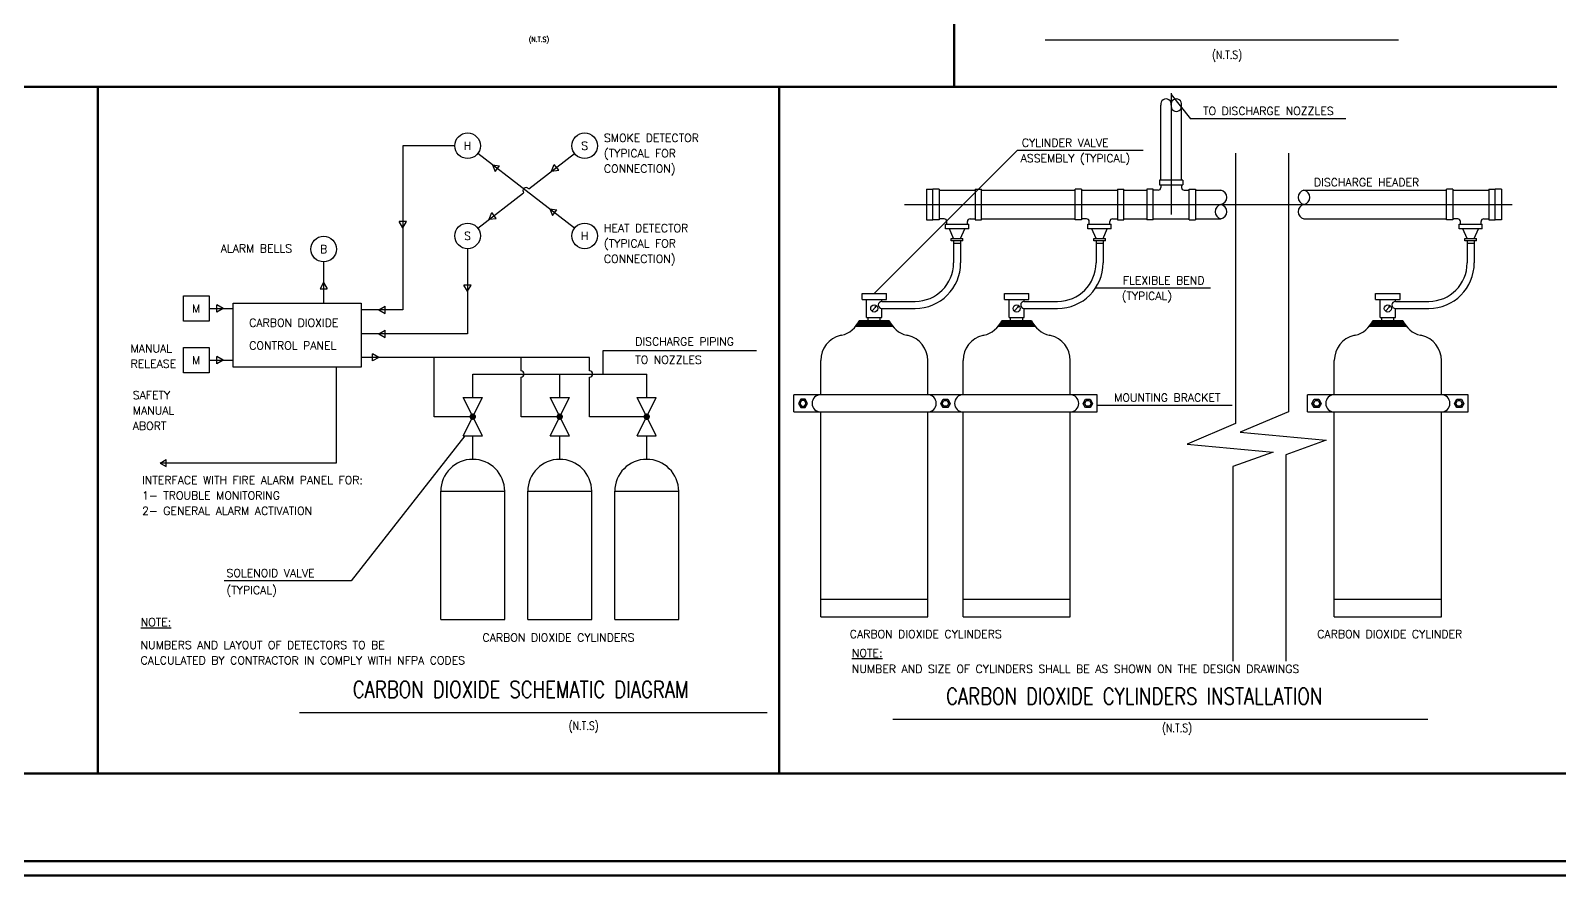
# Model space of a CAD drawing. Extents: x 846 to 947, y 375 to 797.
# Drawn here: x 881.76 to 925.48, y 445.92 to 470.08 of the extents above; entities that cross this region are included whole.
import ezdxf
from ezdxf.enums import TextEntityAlignment as Align

# ---------------------------------------------------------------- set-up
doc = ezdxf.new("R2010")
doc.units = 0
doc.header["$MEASUREMENT"] = 0
for name, color, linetype in [('ALD-M-F-TEXT', 7, 'CONTINUOUS'), ('COLOR_BLUE', 5, 'CONTINUOUS'), ('COLOR_GREEN', 3, 'CONTINUOUS'), ('COLOR_YELLOW', 2, 'CONTINUOUS'), ('DETAIL_TEXT', 3, 'CONTINUOUS'), ('PL-DR-LEADER', 42, 'CONTINUOUS')]:
    doc.layers.add(name, color=color, linetype=linetype)
for name, color, linetype, lineweight in [('EXH', 1, 'CONTINUOUS', 9), ('text', 252, 'CONTINUOUS', 15), ('UG-BORDER', 20, 'CONTINUOUS', 80)]:
    doc.layers.add(name, color=color, linetype=linetype, lineweight=lineweight)
doc.styles.add('IBA', font='ROMANS.shx', dxfattribs={"width": 0.8, "height": 0.2})
doc.styles.add('S', font='simplex')

msp = doc.modelspace()

# ---------------------------------------------------------------- linework, layer by layer
at = {"layer": 'ALD-M-F-TEXT', "color": 7, "linetype": 'Continuous'}
for p, q in [((910.777, 469.816), (920.883, 469.816)), ((889.449, 450.579), (902.826, 450.579)), ((906.419, 450.385), (921.717, 450.385))]:
    msp.add_line(p, q, dxfattribs=at)
at = {"layer": 'COLOR_BLUE'}
for p, q in [((914.085, 465.803), (914.085, 467.946)), ((914.675, 465.803), (914.675, 467.888)), ((914.048, 465.803), (914.048, 465.666)), ((914.711, 465.803), (914.048, 465.803)), ((914.048, 465.666), (914.711, 465.666)), ((914.085, 465.666), (914.085, 465.59)), ((914.675, 465.666), (914.675, 465.59)), ((914.711, 465.803), (914.711, 465.666)), ((907.378, 465.546), (907.378, 464.661)), ((907.378, 465.546), (907.561, 465.546)), ((907.561, 464.661), (907.561, 465.546)), ((907.744, 465.546), (907.561, 465.546)), ((907.744, 465.546), (907.744, 464.661)), ((907.744, 465.514), (908.771, 465.514)), ((908.771, 465.546), (908.771, 464.661)), ((908.771, 465.546), (908.954, 465.546)), ((908.954, 464.661), (908.954, 465.546)), ((908.954, 465.514), (911.635, 465.514)), ((911.635, 464.661), (911.635, 465.546)), ((911.818, 465.546), (911.635, 465.546)), ((911.818, 465.546), (911.818, 464.661)), ((911.818, 465.514), (912.845, 465.514)), ((912.845, 465.546), (912.845, 464.661)), ((912.845, 465.546), (913.028, 465.546)), ((913.028, 464.661), (913.028, 465.546)), ((913.028, 465.514), (913.683, 465.514)), ((913.866, 465.546), (913.683, 465.546)), ((913.683, 465.546), (913.683, 464.661)), ((913.866, 464.661), (913.866, 465.546)), ((914.009, 465.514), (913.866, 465.514)), ((914.751, 465.514), (914.893, 465.514)), ((914.893, 464.661), (914.893, 465.546)), ((914.893, 465.546), (915.076, 465.546)), ((915.076, 465.546), (915.076, 464.661)), ((915.076, 465.514), (915.803, 465.514)), ((918.178, 465.514), (922.25, 465.514)), ((922.25, 464.661), (922.25, 465.546)), ((922.433, 465.546), (922.25, 465.546)), ((922.433, 465.546), (922.433, 464.661)), ((922.433, 465.514), (923.46, 465.514)), ((923.46, 465.546), (923.46, 464.661)), ((923.46, 465.546), (923.643, 465.546)), ((923.643, 464.661), (923.643, 465.546)), ((923.826, 465.546), (923.643, 465.546)), ((923.826, 465.546), (923.826, 464.661)), ((907.378, 464.661), (907.561, 464.661)), ((907.744, 464.661), (907.561, 464.661)), ((907.887, 464.693), (907.744, 464.693)), ((907.926, 464.541), (908.59, 464.541)), ((907.926, 464.404), (907.926, 464.541)), ((908.59, 464.404), (907.926, 464.404)), ((907.963, 464.541), (907.963, 464.617)), ((908.157, 464.129), (908.037, 464.404)), ((908.359, 464.129), (908.479, 464.404)), ((908.553, 464.541), (908.553, 464.617)), ((908.59, 464.404), (908.59, 464.541)), ((908.629, 464.693), (908.771, 464.693)), ((908.771, 464.661), (908.954, 464.661)), ((908.954, 464.693), (911.635, 464.693)), ((911.818, 464.661), (911.635, 464.661)), ((911.96, 464.693), (911.818, 464.693)), ((912, 464.541), (912.663, 464.541)), ((912, 464.404), (912, 464.541)), ((912.663, 464.404), (912, 464.404)), ((912.036, 464.541), (912.036, 464.617)), ((912.23, 464.129), (912.11, 464.404)), ((912.432, 464.129), (912.552, 464.404)), ((912.626, 464.541), (912.626, 464.617)), ((912.663, 464.404), (912.663, 464.541)), ((912.702, 464.693), (912.845, 464.693)), ((912.845, 464.661), (913.028, 464.661)), ((913.028, 464.693), (913.683, 464.693)), ((913.866, 464.661), (913.683, 464.661)), ((913.866, 464.693), (914.893, 464.693)), ((914.893, 464.661), (915.076, 464.661)), ((915.076, 464.693), (915.803, 464.693)), ((918.178, 464.693), (922.25, 464.693)), ((922.433, 464.661), (922.25, 464.661)), ((922.575, 464.693), (922.433, 464.693)), ((922.615, 464.541), (923.278, 464.541)), ((922.615, 464.404), (922.615, 464.541)), ((923.278, 464.404), (922.615, 464.404)), ((922.652, 464.541), (922.652, 464.617)), ((922.846, 464.129), (922.725, 464.404)), ((923.047, 464.129), (923.168, 464.404)), ((923.241, 464.541), (923.241, 464.617)), ((923.278, 464.404), (923.278, 464.541)), ((923.318, 464.693), (923.46, 464.693)), ((923.46, 464.661), (923.643, 464.661)), ((923.826, 464.661), (923.643, 464.661)), ((908.092, 464.129), (908.424, 464.129)), ((908.092, 464.061), (908.092, 464.129)), ((908.424, 464.061), (908.092, 464.061)), ((908.424, 464.061), (908.424, 464.129)), ((912.165, 464.061), (912.165, 464.129)), ((912.165, 464.129), (912.497, 464.129)), ((912.497, 464.061), (912.165, 464.061)), ((912.497, 464.061), (912.497, 464.129)), ((922.781, 464.061), (922.781, 464.129)), ((922.781, 464.129), (923.112, 464.129)), ((923.112, 464.061), (922.781, 464.061)), ((923.112, 464.061), (923.112, 464.129)), ((898.137, 460.255), (898.137, 460.924)), ((898.137, 460.924), (902.52, 460.924)), ((894.406, 460.255), (899.38, 460.255)), ((894.406, 459.585), (894.406, 460.255)), ((896.893, 459.585), (896.893, 460.255)), ((899.38, 459.585), (899.38, 460.255)), ((894.406, 457.817), (894.406, 458.486)), ((896.893, 457.817), (896.893, 458.486)), ((899.38, 457.817), (899.38, 458.486))]:
    msp.add_line(p, q, dxfattribs=at)
for centre, radius, start, end in [((914.232, 467.976), 0.15, 348.7702, 191.2298), ((914.527, 467.976), 0.15, 348.7702, 191.2298), ((914.527, 467.917), 0.15, 168.7702, 11.2298), ((914.009, 465.59), 0.0762, 270, 0), ((914.751, 465.59), 0.0762, 180, 270), ((915.762, 465.308), 0.209, 281.3099, 78.6901), ((918.219, 465.308), 0.209, 101.3099, 258.6901), ((918.137, 465.308), 0.209, 281.3099, 78.6901), ((915.844, 464.898), 0.209, 101.3099, 258.6901), ((915.762, 464.898), 0.209, 281.3099, 78.6901), ((918.219, 464.898), 0.209, 101.3099, 258.6901), ((907.887, 464.617), 0.0762, 0, 90), ((908.629, 464.617), 0.0762, 90, 180), ((911.96, 464.617), 0.0762, 0, 90), ((912.702, 464.617), 0.0762, 90, 180), ((922.575, 464.617), 0.0762, 0, 90), ((923.318, 464.617), 0.0762, 90, 180)]:
    msp.add_arc(centre, radius, start, end, dxfattribs=at)
at = {"layer": 'COLOR_GREEN'}
for p, q in [((892.406, 466.783), (892.406, 462.092)), ((893.892, 466.783), (892.406, 466.783)), ((897.316, 464.429), (894.549, 466.56)), ((896.005, 465.55), (897.316, 466.56)), ((894.971, 466.235), (895.175, 466.208)), ((894.971, 466.235), (895.049, 466.044)), ((895.049, 466.044), (895.175, 466.208)), ((896.66, 466.055), (896.739, 466.246)), ((896.864, 466.082), (896.739, 466.246)), ((896.66, 466.055), (896.864, 466.082)), ((894.549, 464.429), (895.86, 465.439)), ((894.875, 464.681), (894.954, 464.871)), ((895.079, 464.708), (894.954, 464.871)), ((896.606, 464.976), (896.81, 464.948)), ((896.606, 464.976), (896.684, 464.785)), ((896.684, 464.785), (896.81, 464.948)), ((892.509, 464.616), (892.303, 464.616)), ((892.406, 464.438), (892.303, 464.616)), ((892.406, 464.438), (892.509, 464.616)), ((894.875, 464.681), (895.079, 464.708)), ((908.157, 464.061), (908.157, 463.431)), ((908.359, 463.992), (908.157, 463.992)), ((908.359, 464.061), (908.359, 463.431)), ((912.23, 464.061), (912.23, 463.431)), ((912.432, 463.992), (912.23, 463.992)), ((912.432, 464.061), (912.432, 463.431)), ((922.846, 464.061), (922.846, 463.431)), ((923.047, 463.992), (922.846, 463.992)), ((923.047, 464.061), (923.047, 463.431)), ((894.258, 463.839), (894.258, 461.403)), ((890.141, 463.462), (890.141, 462.286)), ((890.141, 462.874), (890.038, 462.696)), ((890.038, 462.696), (890.244, 462.696)), ((890.141, 462.874), (890.244, 462.696)), ((894.361, 462.799), (894.155, 462.799)), ((894.258, 462.621), (894.155, 462.799)), ((894.258, 462.621), (894.361, 462.799)), ((886.13, 462.495), (886.863, 462.495)), ((886.13, 461.763), (886.13, 462.495)), ((886.863, 462.495), (886.863, 461.763)), ((887.089, 462.026), (887.089, 462.232)), ((887.267, 462.129), (887.089, 462.232)), ((887.554, 460.455), (887.554, 462.286)), ((887.554, 462.286), (891.216, 462.286)), ((891.216, 462.286), (891.216, 460.455)), ((891.718, 462.092), (891.897, 462.195)), ((891.897, 461.989), (891.897, 462.195)), ((905.54, 462.554), (906.235, 462.554)), ((905.54, 462.389), (905.54, 462.554)), ((905.54, 462.389), (906.235, 462.389)), ((905.67, 461.87), (905.67, 462.389)), ((905.839, 462.072), (905.912, 462.159)), ((905.936, 462.188), (905.904, 462.165)), ((905.904, 462.165), (905.919, 462.152)), ((905.936, 462.188), (905.919, 462.152)), ((906.105, 462.332), (906.105, 462.389)), ((906.105, 462.332), (907.058, 462.332)), ((906.235, 462.389), (906.235, 462.554)), ((909.613, 462.554), (910.309, 462.554)), ((909.613, 462.389), (909.613, 462.554)), ((909.613, 462.389), (910.309, 462.389)), ((909.743, 461.87), (909.743, 462.389)), ((909.912, 462.072), (909.985, 462.159)), ((910.009, 462.188), (909.977, 462.165)), ((909.977, 462.165), (909.993, 462.152)), ((910.009, 462.188), (909.993, 462.152)), ((910.178, 462.332), (910.178, 462.389)), ((910.178, 462.332), (911.132, 462.332)), ((910.309, 462.389), (910.309, 462.554)), ((920.228, 462.389), (920.228, 462.554)), ((920.228, 462.554), (920.924, 462.554)), ((920.228, 462.389), (920.924, 462.389)), ((920.359, 461.87), (920.359, 462.389)), ((920.527, 462.072), (920.6, 462.159)), ((920.625, 462.188), (920.593, 462.165)), ((920.593, 462.165), (920.608, 462.152)), ((920.625, 462.188), (920.608, 462.152)), ((920.793, 462.332), (920.793, 462.389)), ((920.793, 462.332), (921.747, 462.332)), ((920.924, 462.389), (920.924, 462.554)), ((886.863, 461.763), (886.13, 461.763)), ((886.863, 462.129), (887.554, 462.129)), ((887.267, 462.129), (887.089, 462.026)), ((892.406, 462.092), (891.216, 462.092)), ((891.718, 462.092), (891.897, 461.989)), ((905.424, 461.715), (906.351, 461.715)), ((905.434, 461.733), (906.34, 461.733)), ((905.444, 461.751), (906.331, 461.751)), ((905.453, 461.77), (906.322, 461.77)), ((905.461, 461.788), (906.314, 461.788)), ((905.67, 461.87), (906.105, 461.87)), ((905.713, 461.788), (905.713, 461.87)), ((906.061, 461.788), (906.061, 461.87)), ((906.105, 462.13), (907.058, 462.13)), ((906.105, 461.87), (906.105, 462.13)), ((909.498, 461.715), (910.424, 461.715)), ((909.508, 461.733), (910.414, 461.733)), ((909.517, 461.751), (910.404, 461.751)), ((909.526, 461.77), (910.396, 461.77)), ((909.534, 461.788), (910.387, 461.788)), ((909.743, 461.87), (910.178, 461.87)), ((909.787, 461.788), (909.787, 461.87)), ((910.135, 461.788), (910.135, 461.87)), ((910.178, 462.13), (911.132, 462.13)), ((910.178, 461.87), (910.178, 462.13)), ((920.113, 461.715), (921.039, 461.715)), ((920.123, 461.733), (921.029, 461.733)), ((920.132, 461.751), (921.02, 461.751)), ((920.141, 461.77), (921.011, 461.77)), ((920.149, 461.788), (921.003, 461.788)), ((920.359, 461.87), (920.793, 461.87)), ((920.402, 461.788), (920.402, 461.87)), ((920.75, 461.788), (920.75, 461.87)), ((920.793, 462.13), (921.747, 462.13)), ((920.793, 461.87), (920.793, 462.13)), ((894.258, 461.403), (891.216, 461.403)), ((891.718, 461.403), (891.897, 461.506)), ((891.718, 461.403), (891.897, 461.3)), ((891.897, 461.3), (891.897, 461.506)), ((905.362, 461.623), (906.413, 461.623)), ((905.376, 461.641), (906.399, 461.641)), ((905.389, 461.66), (906.385, 461.66)), ((905.402, 461.678), (906.373, 461.678)), ((905.413, 461.696), (906.361, 461.696)), ((909.435, 461.623), (910.486, 461.623)), ((909.45, 461.641), (910.472, 461.641)), ((909.463, 461.66), (910.459, 461.66)), ((909.475, 461.678), (910.447, 461.678)), ((909.487, 461.696), (910.435, 461.696)), ((920.051, 461.623), (921.101, 461.623)), ((920.065, 461.641), (921.087, 461.641)), ((920.078, 461.66), (921.074, 461.66)), ((920.09, 461.678), (921.062, 461.678)), ((920.102, 461.696), (921.05, 461.696)), ((886.13, 460.285), (886.13, 461.018)), ((886.13, 461.018), (886.863, 461.018)), ((886.863, 461.018), (886.863, 460.285)), ((886.863, 460.651), (887.554, 460.651)), ((887.089, 460.548), (887.089, 460.754)), ((887.267, 460.651), (887.089, 460.754)), ((887.267, 460.651), (887.089, 460.548)), ((891.216, 460.455), (887.554, 460.455)), ((890.497, 460.455), (890.497, 457.71)), ((897.743, 460.732), (891.216, 460.732)), ((891.718, 460.732), (891.54, 460.835)), ((891.54, 460.629), (891.54, 460.835)), ((891.718, 460.732), (891.54, 460.629)), ((893.3, 459.036), (893.3, 460.732)), ((895.787, 460.346), (895.787, 460.732)), ((897.743, 460.346), (897.743, 460.732)), ((904.356, 459.661), (904.356, 460.645)), ((907.419, 459.661), (907.419, 460.645)), ((908.429, 459.661), (908.429, 460.645)), ((911.493, 459.661), (911.493, 460.645)), ((919.044, 459.661), (919.044, 460.645)), ((922.108, 459.661), (922.108, 460.645)), ((886.863, 460.285), (886.13, 460.285)), ((895.787, 459.036), (895.787, 460.163)), ((897.743, 459.036), (897.743, 460.163)), ((894.131, 458.486), (894.681, 459.585)), ((894.681, 458.486), (894.131, 459.585)), ((894.131, 459.585), (894.681, 459.585)), ((896.618, 458.486), (897.168, 459.585)), ((897.168, 458.486), (896.618, 459.585)), ((896.618, 459.585), (897.168, 459.585)), ((899.655, 458.486), (899.105, 459.585)), ((899.105, 458.486), (899.655, 459.585)), ((899.105, 459.585), (899.655, 459.585)), ((912.259, 459.661), (903.59, 459.661)), ((903.59, 459.174), (903.59, 459.661)), ((912.259, 459.174), (912.259, 459.661)), ((922.874, 459.661), (918.278, 459.661)), ((918.278, 459.174), (918.278, 459.661)), ((922.874, 459.174), (922.874, 459.661)), ((903.59, 459.174), (912.259, 459.174)), ((904.356, 453.315), (904.356, 459.174)), ((907.419, 453.315), (907.419, 459.174)), ((908.429, 453.315), (908.429, 459.174)), ((911.493, 453.315), (911.493, 459.174)), ((918.278, 459.174), (922.874, 459.174)), ((919.044, 453.315), (919.044, 459.174)), ((922.108, 453.315), (922.108, 459.174)), ((894.406, 459.036), (893.3, 459.036)), ((896.893, 459.036), (895.787, 459.036)), ((899.38, 459.036), (897.743, 459.036)), ((894.131, 458.486), (894.681, 458.486)), ((896.618, 458.486), (897.168, 458.486)), ((899.105, 458.486), (899.655, 458.486)), ((885.463, 457.71), (885.642, 457.813)), ((885.642, 457.607), (885.642, 457.813)), ((890.497, 457.71), (885.463, 457.71)), ((885.463, 457.71), (885.642, 457.607)), ((893.491, 456.901), (895.321, 456.901)), ((893.491, 453.24), (893.491, 456.901)), ((895.321, 453.24), (895.321, 456.901)), ((895.978, 453.24), (895.978, 456.901)), ((895.978, 456.901), (897.808, 456.901)), ((897.808, 453.24), (897.808, 456.901)), ((898.465, 453.24), (898.465, 456.901)), ((898.465, 456.901), (900.296, 456.901)), ((900.296, 453.24), (900.296, 456.901)), ((907.419, 453.803), (904.356, 453.803)), ((911.493, 453.803), (908.429, 453.803)), ((922.108, 453.803), (919.044, 453.803)), ((893.491, 453.24), (895.321, 453.24)), ((895.978, 453.24), (897.808, 453.24)), ((898.465, 453.24), (900.296, 453.24)), ((904.356, 453.315), (907.419, 453.315)), ((908.429, 453.315), (911.493, 453.315)), ((919.044, 453.315), (922.108, 453.315))]:
    msp.add_line(p, q, dxfattribs=at)
for points in [[(903.718, 459.417), (903.785, 459.303), (903.917, 459.303), (903.983, 459.417), (903.917, 459.532), (903.785, 459.532)], [(908.056, 459.417), (907.99, 459.303), (907.858, 459.303), (907.792, 459.417), (907.858, 459.532), (907.99, 459.532)], [(912.13, 459.417), (912.064, 459.303), (911.932, 459.303), (911.865, 459.417), (911.932, 459.532), (912.064, 459.532)], [(918.671, 459.417), (918.605, 459.303), (918.473, 459.303), (918.407, 459.417), (918.473, 459.532), (918.605, 459.532)], [(922.745, 459.417), (922.679, 459.303), (922.547, 459.303), (922.481, 459.417), (922.547, 459.532), (922.679, 459.532)], [(903.761, 459.417), (903.806, 459.34), (903.896, 459.34), (903.941, 459.417), (903.896, 459.495), (903.806, 459.495)], [(908.014, 459.417), (907.969, 459.34), (907.879, 459.34), (907.834, 459.417), (907.879, 459.495), (907.969, 459.495)], [(912.087, 459.417), (912.043, 459.34), (911.953, 459.34), (911.908, 459.417), (911.953, 459.495), (912.043, 459.495)], [(918.629, 459.417), (918.584, 459.34), (918.494, 459.34), (918.449, 459.417), (918.494, 459.495), (918.584, 459.495)], [(922.703, 459.417), (922.658, 459.34), (922.568, 459.34), (922.523, 459.417), (922.568, 459.495), (922.658, 459.495)]]:
    msp.add_lwpolyline(points, close=True, dxfattribs=at)
at = {"layer": 'COLOR_GREEN', "const_width": 0.0915}
for points in [[(894.36, 459.036, 1), (894.452, 459.036, 1)], [(896.847, 459.036, 1), (896.939, 459.036, 1)], [(899.334, 459.036, 1), (899.426, 459.036, 1)]]:
    msp.add_lwpolyline(points, format="xyb", close=True, dxfattribs=at)
at = {"layer": 'COLOR_GREEN'}
for centre, radius in [((894.258, 466.783), 0.366), ((897.606, 466.783), 0.366), ((894.258, 464.206), 0.366), ((897.606, 464.206), 0.366), ((890.141, 463.828), 0.366), ((905.887, 462.13), 0.101), ((909.961, 462.13), 0.101), ((920.576, 462.13), 0.101)]:
    msp.add_circle(centre, radius, dxfattribs=at)
for centre, radius, start, end in [((895.932, 465.495), 0.0915, 37.6016, 217.6016), ((907.058, 463.431), 1.098, 270, 0), ((907.058, 463.431), 1.3, 270, 0), ((911.132, 463.431), 1.098, 270, 0), ((911.132, 463.431), 1.3, 270, 0), ((921.747, 463.431), 1.3, 270, 0), ((921.747, 463.431), 1.098, 270, 0), ((906.105, 462.231), 0.101, 90, 270), ((910.178, 462.231), 0.101, 90, 270), ((920.793, 462.231), 0.101, 90, 270), ((904.789, 462.079), 0.732, 282.9905, 336.573), ((906.986, 462.079), 0.732, 203.427, 257.0095), ((908.862, 462.079), 0.732, 282.9905, 336.573), ((911.059, 462.079), 0.732, 203.427, 257.0095), ((919.478, 462.079), 0.732, 282.9905, 336.573), ((921.674, 462.079), 0.732, 203.427, 257.0095), ((905.088, 460.645), 0.732, 103.5107, 180), ((905.887, 457.317), 4.154, 102.9905, 103.5107), ((905.887, 457.317), 4.154, 76.4893, 77.0095), ((906.687, 460.645), 0.732, 0, 76.4893), ((909.161, 460.645), 0.732, 103.5107, 180), ((909.961, 457.317), 4.154, 102.9905, 103.5107), ((909.961, 457.317), 4.154, 76.4893, 77.0095), ((910.76, 460.645), 0.732, 0, 76.4893), ((919.777, 460.645), 0.732, 103.5107, 180), ((920.576, 457.317), 4.154, 102.9905, 103.5107), ((920.576, 457.317), 4.154, 76.4893, 77.0095), ((921.376, 460.645), 0.732, 0, 76.4893), ((895.787, 460.255), 0.0915, 270, 90), ((897.743, 460.255), 0.0915, 270, 90), ((904.356, 459.417), 0.244, 90, 270), ((907.419, 459.417), 0.244, 270, 90), ((908.429, 459.417), 0.244, 90, 270), ((911.493, 459.417), 0.244, 270, 90), ((919.044, 459.417), 0.244, 90, 270), ((922.108, 459.417), 0.244, 270, 90), ((894.406, 456.901), 0.915, 0, 180), ((896.893, 456.901), 0.915, 0, 180), ((899.38, 456.901), 0.915, 0, 180)]:
    msp.add_arc(centre, radius, start, end, dxfattribs=at)
at = {"layer": 'COLOR_YELLOW'}
for p, q in [((916.217, 466.576), (916.217, 458.839)), ((917.734, 466.576), (917.734, 459.176)), ((917.734, 459.176), (916.353, 458.589)), ((916.217, 458.839), (914.836, 458.252)), ((914.836, 458.252), (917.295, 458.025)), ((916.353, 458.589), (918.812, 458.362)), ((918.812, 458.362), (917.658, 457.945)), ((917.295, 458.025), (916.141, 457.608)), ((917.658, 457.945), (917.658, 452.041)), ((916.141, 457.608), (916.141, 452.041))]:
    msp.add_line(p, q, dxfattribs=at)
at = {"layer": 'EXH', "lineweight": 0}
msp.add_line((846.77, 448.828), (925.412, 448.828), dxfattribs=at)
at = {"layer": 'PL-DR-LEADER'}
for p, q in [((914.38, 468.291), (914.38, 464.819)), ((914.38, 468.253), (914.928, 467.553)), ((919.379, 467.553), (914.928, 467.553)), ((905.887, 462.554), (909.979, 466.646)), ((913.583, 466.646), (909.979, 466.646)), ((906.753, 465.103), (924.129, 465.103)), ((915.505, 462.708), (912.213, 462.708)), ((916.122, 459.355), (912.259, 459.355)), ((894.178, 458.486), (890.933, 454.339)), ((890.933, 454.339), (887.295, 454.339))]:
    msp.add_line(p, q, dxfattribs=at)
at = {"layer": 'UG-BORDER'}
for p, q in [((908.172, 484.329), (908.172, 468.466)), ((846.77, 468.466), (925.412, 468.466)), ((883.686, 468.466), (883.686, 448.828)), ((903.165, 468.466), (903.165, 448.828)), ((846.77, 446.322), (941.961, 446.322)), ((846.366, 445.917), (942.366, 445.917))]:
    msp.add_line(p, q, dxfattribs=at)
msp.add_lwpolyline([(846.77, 448.828), (925.782, 448.828), (925.782, 509.547), (846.77, 509.547)], close=True, dxfattribs=at)

# ---------------------------------------------------------------- texts
at = {"layer": 'DETAIL_TEXT', "color": 0, "style": 'S'}
for s, height, p in [('TO DISCHARGE NOZZLES', 0.22885, (915.291, 467.664)), ('SMOKE DETECTOR', 0.22885, (898.157, 466.893)), ('CYLINDER VALVE', 0.22885, (910.11, 466.756)), ('(TYPICAL FOR', 0.22885, (898.157, 466.453)), ('ASSEMBLY (TYPICAL)', 0.22885, (910.074, 466.311)), ('CONNECTION)', 0.22885, (898.157, 466.014)), ('DISCHARGE HEADER', 0.22885, (918.463, 465.624)), ('HEAT DETECTOR', 0.22885, (898.157, 464.315)), ('ALARM BELLS', 0.22885, (887.198, 463.731)), ('(TYPICAL FOR', 0.22885, (898.157, 463.875)), ('CONNECTION)', 0.22885, (898.157, 463.436)), ('FLEXIBLE BEND', 0.22885, (912.999, 462.819)), ('(TYPICAL)', 0.2289, (912.963, 462.373)), ('CARBON DIOXIDE', 0.22885, (888.014, 461.608)), ('DISCHARGE PIPING', 0.22885, (899.052, 461.068)), ('MANUAL', 0.2289, (884.62, 460.875)), ('CONTROL PANEL', 0.22885, (888.014, 460.956)), ('RELEASE', 0.2289, (884.62, 460.435)), ('TO NOZZLES', 0.2289, (899.052, 460.55)), ('SAFETY', 0.2289, (884.683, 459.537)), ('MOUNTING BRACKET', 0.22885, (912.749, 459.466)), ('MANUAL', 0.2289, (884.683, 459.098)), ('ABORT', 0.2289, (884.683, 458.658)), ('INTERFACE WITH FIRE ALARM PANEL FOR:', 0.22885, (884.947, 457.107)), ('1- TROUBLE MONITORING', 0.22885, (884.947, 456.668)), ('2- GENERAL ALARM ACTIVATION', 0.22885, (884.947, 456.229)), ('SOLENOID VALVE', 0.22885, (887.364, 454.45)), ('(TYPICAL)', 0.2289, (887.364, 453.962)), ('%%UNOTE:', 0.2289, (884.909, 453.045)), ('NUMBERS AND LAYOUT OF DETECTORS TO BE', 0.22885, (884.907, 452.392)), ('CARBON DIOXIDE CYLINDERS', 0.22885, (894.685, 452.604)), ('CARBON DIOXIDE CYLINDERS', 0.22885, (905.189, 452.704)), ('CARBON DIOXIDE CYLINDER', 0.22885, (918.558, 452.704)), ('CALCULATED BY CONTRACTOR IN COMPLY WITH NFPA CODES', 0.22885, (884.907, 451.953)), ('%%UNOTE:', 0.2289, (905.248, 452.163)), ('NUMBER AND SIZE OF CYLINDERS SHALL BE AS SHOWN ON THE DESIGN DRAWINGS', 0.22885, (905.246, 451.708))]:
    msp.add_text(s, height=height, dxfattribs=at).set_placement(p)
for s, p in [('H', (894.258, 466.783)), ('S', (897.606, 466.783)), ('B', (890.141, 463.828)), ('S', (894.258, 464.206)), ('H', (897.606, 464.206)), ('M', (886.497, 462.129)), ('M', (886.497, 460.651))]:
    msp.add_text(s, height=0.229, dxfattribs=at).set_placement(p, align=Align.MIDDLE_CENTER)
at = {"layer": 'text', "color": 7, "style": 'IBA', "width": 0.8}
for height, p in [(0.1439, (896.299, 469.753)), (0.2366, (915.979, 469.266)), (0.2366, (897.579, 450.078)), (0.2366, (914.548, 450.016))]:
    msp.add_text('(N.T.S)', height=height, dxfattribs=at).set_placement(p, align=Align.CENTER)
for s, p in [('CARBON DIOXIDE SCHEMATIC DIAGRAM', (890.974, 450.998)), ('CARBON DIOXIDE CYLINDERS INSTALLATION', (907.943, 450.804))]:
    msp.add_text(s, height=0.47329, dxfattribs=at).set_placement(p)

doc.saveas('drawing.dxf')
